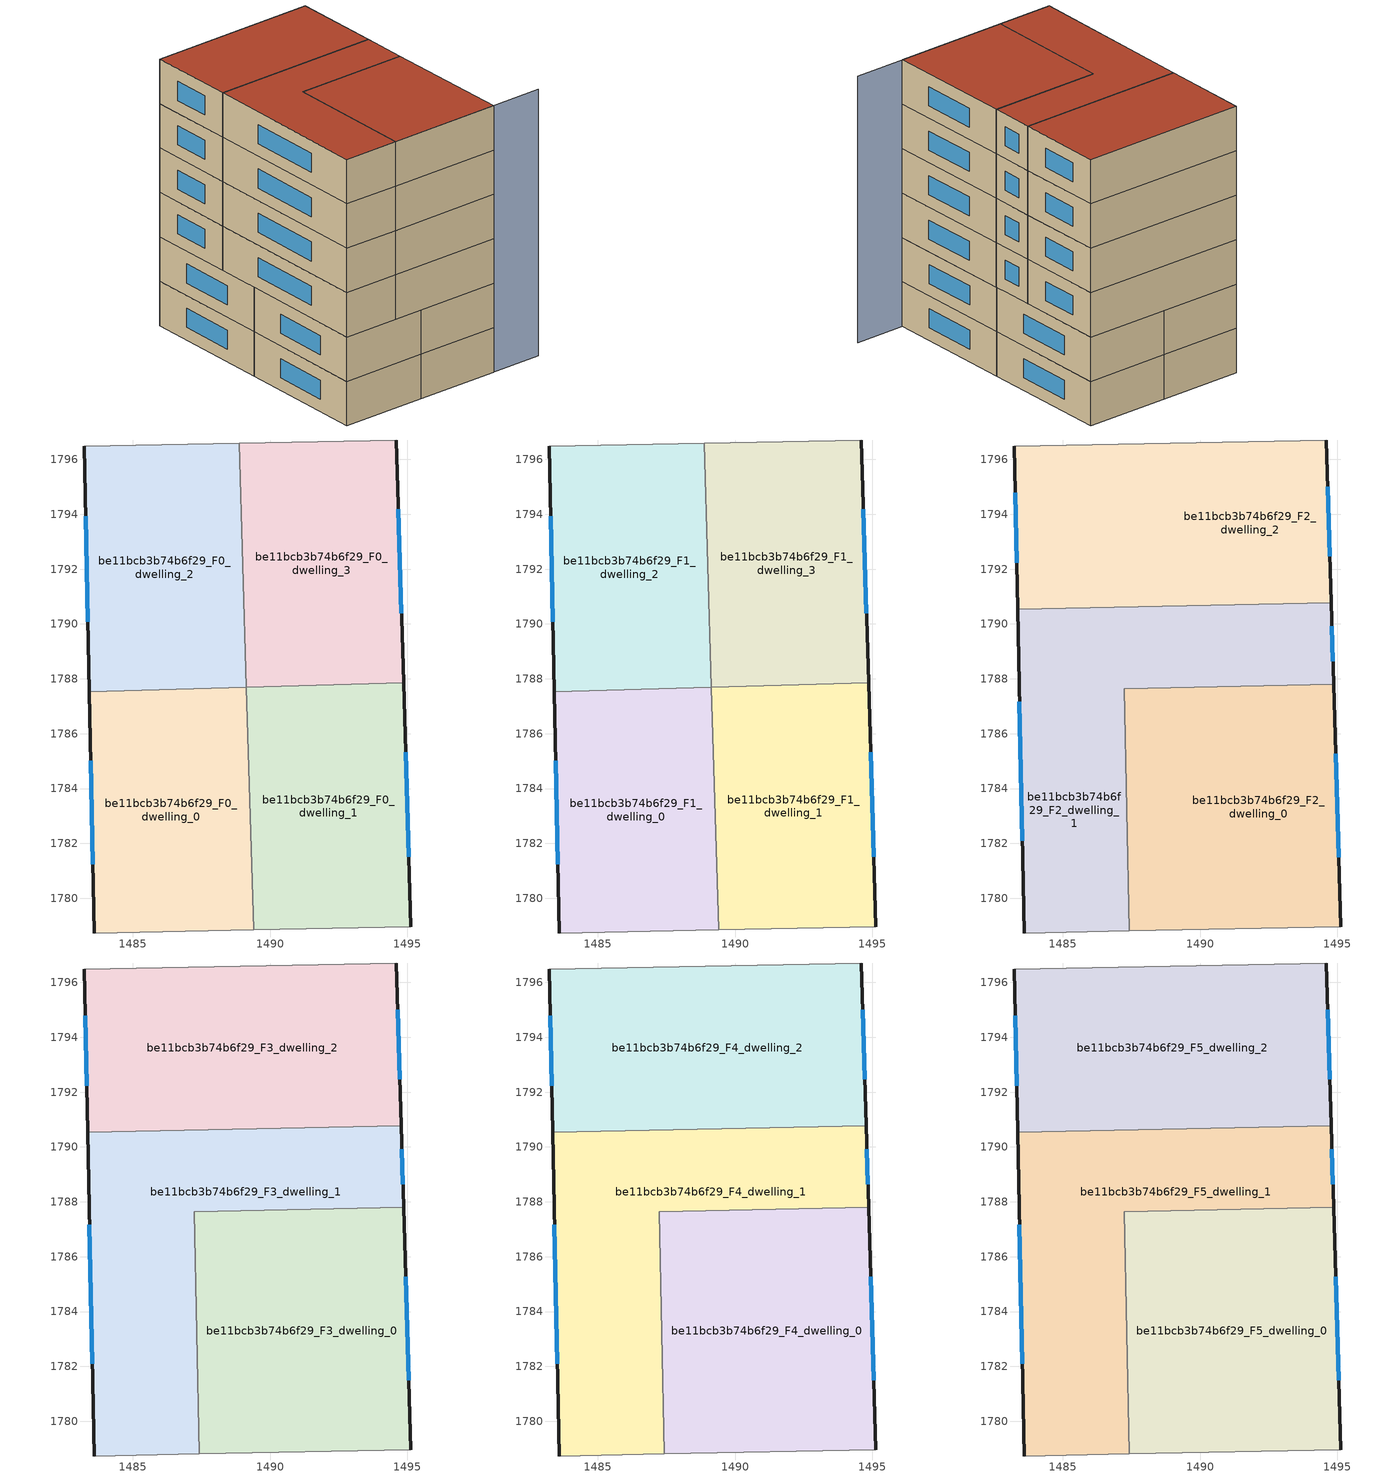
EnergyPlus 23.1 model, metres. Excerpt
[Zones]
be11bcb3b74b6f29_F0_dwelling_0
 floor ground (EU_floor_Construction): 1489.14,1787.69 1489.4,1778.85 1483.59,1778.73 1483.41,1787.52 z0
 wall outside (EU_wall_Construction): 1483.41,1787.52 1483.59,1778.73 z0:3
 wall adiabatic (EU_wall_Construction): 1483.59,1778.73 1489.4,1778.85 z0:3
 wall to be11bcb3b74b6f29_F0_dwelling_1 (EU_wall_Construction): 1489.4,1778.85 1489.14,1787.69 z0:3
 wall to be11bcb3b74b6f29_F0_dwelling_2 (EU_wall_Construction): 1489.14,1787.69 1483.41,1787.52 z0:3
 window (EU_Window_Construction): 1483.46,1785.01 1483.54,1781.24 z0.86:2.14
be11bcb3b74b6f29_F0_dwelling_1
 floor ground (EU_floor_Construction): 1494.87,1787.86 1495.13,1778.97 1489.4,1778.85 1489.14,1787.69 z0
 wall outside (EU_wall_Construction): 1495.13,1778.97 1494.87,1787.86 z0:3
 wall adiabatic (EU_wall_Construction): 1489.4,1778.85 1495.13,1778.97 z0:3
 wall to be11bcb3b74b6f29_F0_dwelling_3 (EU_wall_Construction): 1494.87,1787.86 1489.14,1787.69 z0:3
 window (EU_Window_Construction): 1495.06,1781.51 1494.94,1785.32 z0.86:2.14
be11bcb3b74b6f29_F0_dwelling_2
 floor ground (EU_floor_Construction): 1488.88,1796.59 1489.14,1787.69 1483.41,1787.52 1483.22,1796.48 z0
 wall outside (EU_wall_Construction): 1483.22,1796.48 1483.41,1787.52 z0:3
 wall adiabatic (EU_wall_Construction): 1488.88,1796.59 1483.22,1796.48 z0:3
 wall to be11bcb3b74b6f29_F0_dwelling_3 (EU_wall_Construction): 1489.14,1787.69 1488.88,1796.59 z0:3
 window (EU_Window_Construction): 1483.27,1793.92 1483.35,1790.08 z0.86:2.14
be11bcb3b74b6f29_F0_dwelling_3
 floor ground (EU_floor_Construction): 1494.6,1796.71 1494.87,1787.86 1489.14,1787.69 1488.88,1796.59 z0
 wall outside (EU_wall_Construction): 1494.87,1787.86 1494.6,1796.71 z0:3
 wall adiabatic (EU_wall_Construction): 1494.6,1796.71 1488.88,1796.59 z0:3
 window (EU_Window_Construction): 1494.79,1790.39 1494.68,1794.18 z0.86:2.14
be11bcb3b74b6f29_F1_dwelling_0
 floor to be11bcb3b74b6f29_F0_dwelling_0 (EU_floor_Construction): 1489.14,1787.69 1489.4,1778.85 1483.59,1778.73 1483.41,1787.52 z3
 wall outside (EU_wall_Construction): 1483.41,1787.52 1483.59,1778.73 z3:6
 wall adiabatic (EU_wall_Construction): 1483.59,1778.73 1489.4,1778.85 z3:6
 wall to be11bcb3b74b6f29_F1_dwelling_1 (EU_wall_Construction): 1489.4,1778.85 1489.14,1787.69 z3:6
 wall to be11bcb3b74b6f29_F1_dwelling_2 (EU_wall_Construction): 1489.14,1787.69 1483.41,1787.52 z3:6
 window (EU_Window_Construction): 1483.46,1785.01 1483.54,1781.24 z3.86:5.14
be11bcb3b74b6f29_F1_dwelling_1
 floor to be11bcb3b74b6f29_F0_dwelling_1 (EU_floor_Construction): 1494.87,1787.86 1495.13,1778.97 1489.4,1778.85 1489.14,1787.69 z3
 wall outside (EU_wall_Construction): 1495.13,1778.97 1494.87,1787.86 z3:6
 wall adiabatic (EU_wall_Construction): 1489.4,1778.85 1495.13,1778.97 z3:6
 wall to be11bcb3b74b6f29_F1_dwelling_3 (EU_wall_Construction): 1494.87,1787.86 1489.14,1787.69 z3:6
 window (EU_Window_Construction): 1495.06,1781.51 1494.94,1785.32 z3.86:5.14
be11bcb3b74b6f29_F1_dwelling_2
 floor to be11bcb3b74b6f29_F0_dwelling_2 (EU_floor_Construction): 1488.88,1796.59 1489.14,1787.69 1483.41,1787.52 1483.22,1796.48 z3
 wall outside (EU_wall_Construction): 1483.22,1796.48 1483.41,1787.52 z3:6
 wall adiabatic (EU_wall_Construction): 1488.88,1796.59 1483.22,1796.48 z3:6
 wall to be11bcb3b74b6f29_F1_dwelling_3 (EU_wall_Construction): 1489.14,1787.69 1488.88,1796.59 z3:6
 window (EU_Window_Construction): 1483.27,1793.92 1483.35,1790.08 z3.86:5.14
be11bcb3b74b6f29_F1_dwelling_3
 floor to be11bcb3b74b6f29_F0_dwelling_3 (EU_floor_Construction): 1494.6,1796.71 1494.87,1787.86 1489.14,1787.69 1488.88,1796.59 z3
 wall outside (EU_wall_Construction): 1494.87,1787.86 1494.6,1796.71 z3:6
 wall adiabatic (EU_wall_Construction): 1494.6,1796.71 1488.88,1796.59 z3:6
 window (EU_Window_Construction): 1494.79,1790.39 1494.68,1794.18 z3.86:5.14
be11bcb3b74b6f29_F2_dwelling_0
 floor to be11bcb3b74b6f29_F1_dwelling_1 (EU_floor_Construction): 1494.87,1787.79 1495.13,1778.97 1489.4,1778.85 1489.14,1787.67 z6
 floor to be11bcb3b74b6f29_F1_dwelling_0 (EU_floor_Construction): 1489.14,1787.67 1489.4,1778.85 1487.41,1778.81 1487.23,1787.63 z6
 wall outside (EU_wall_Construction): 1495.13,1778.97 1494.87,1787.79 z6:9
 wall to be11bcb3b74b6f29_F2_dwelling_1 (EU_wall_Construction): 1494.87,1787.79 1487.23,1787.63 1487.41,1778.81 z6:9
 wall adiabatic (EU_wall_Construction): 1487.41,1778.81 1495.13,1778.97 z6:9
 window (EU_Window_Construction): 1495.06,1781.49 1494.94,1785.27 z6.86:8.14
be11bcb3b74b6f29_F2_dwelling_1
 floor to be11bcb3b74b6f29_F1_dwelling_0 (EU_floor_Construction): 1489.14,1787.69 1489.14,1787.67 1487.23,1787.63 1487.41,1778.81 1483.59,1778.73 1483.41,1787.52 z6
 floor to be11bcb3b74b6f29_F1_dwelling_2 (EU_floor_Construction): 1489.05,1790.65 1489.14,1787.69 1483.41,1787.52 1483.35,1790.53 z6
 floor to be11bcb3b74b6f29_F1_dwelling_1 (EU_floor_Construction): 1494.87,1787.86 1494.87,1787.79 1489.14,1787.67 1489.14,1787.69 z6
 floor to be11bcb3b74b6f29_F1_dwelling_3 (EU_floor_Construction): 1494.78,1790.77 1494.87,1787.86 1489.14,1787.69 1489.05,1790.65 z6
 wall outside (EU_wall_Construction): 1483.34,1790.53 1483.59,1778.73 / 1494.87,1787.79 1494.78,1790.77 z6:9
 wall adiabatic (EU_wall_Construction): 1483.59,1778.73 1487.41,1778.81 z6:9
 wall to be11bcb3b74b6f29_F2_dwelling_2 (EU_wall_Construction): 1494.78,1790.77 1483.34,1790.53 z6:9
 window (EU_Window_Construction): 1483.42,1787.16 1483.52,1782.1 / 1494.84,1788.64 1494.81,1789.92 z6.86:8.14
be11bcb3b74b6f29_F2_dwelling_2
 floor to be11bcb3b74b6f29_F1_dwelling_2 (EU_floor_Construction): 1488.88,1796.59 1489.05,1790.65 1483.35,1790.53 1483.22,1796.48 z6
 floor to be11bcb3b74b6f29_F1_dwelling_3 (EU_floor_Construction): 1494.6,1796.71 1494.78,1790.77 1489.05,1790.65 1488.88,1796.59 z6
 wall outside (EU_wall_Construction): 1483.22,1796.48 1483.34,1790.53 / 1494.78,1790.77 1494.6,1796.71 z6:9
 wall adiabatic (EU_wall_Construction): 1494.6,1796.71 1483.22,1796.48 z6:9
 window (EU_Window_Construction): 1483.26,1794.78 1483.31,1792.23 / 1494.73,1792.47 1494.65,1795.01 z6.86:8.14
be11bcb3b74b6f29_F3_dwelling_0
 floor to be11bcb3b74b6f29_F2_dwelling_0 (EU_floor_Construction): 1494.87,1787.79 1495.13,1778.97 1487.41,1778.81 1487.23,1787.63 z9
 wall outside (EU_wall_Construction): 1495.13,1778.97 1494.87,1787.79 z9:12
 wall to be11bcb3b74b6f29_F3_dwelling_1 (EU_wall_Construction): 1494.87,1787.79 1487.23,1787.63 1487.41,1778.81 z9:12
 wall adiabatic (EU_wall_Construction): 1487.41,1778.81 1495.13,1778.97 z9:12
 window (EU_Window_Construction): 1495.06,1781.49 1494.94,1785.27 z9.86:11.14
be11bcb3b74b6f29_F3_dwelling_1
 floor to be11bcb3b74b6f29_F2_dwelling_1 (EU_floor_Construction): 1494.78,1790.77 1494.87,1787.79 1487.23,1787.63 1487.41,1778.81 1483.59,1778.73 1483.34,1790.53 z9
 wall outside (EU_wall_Construction): 1483.34,1790.53 1483.59,1778.73 / 1494.87,1787.79 1494.78,1790.77 z9:12
 wall adiabatic (EU_wall_Construction): 1483.59,1778.73 1487.41,1778.81 z9:12
 wall to be11bcb3b74b6f29_F3_dwelling_2 (EU_wall_Construction): 1494.78,1790.77 1483.34,1790.53 z9:12
 window (EU_Window_Construction): 1483.42,1787.16 1483.52,1782.1 / 1494.84,1788.64 1494.81,1789.92 z9.86:11.14
be11bcb3b74b6f29_F3_dwelling_2
 floor to be11bcb3b74b6f29_F2_dwelling_2 (EU_floor_Construction): 1494.6,1796.71 1494.78,1790.77 1483.34,1790.53 1483.22,1796.48 z9
 wall outside (EU_wall_Construction): 1483.22,1796.48 1483.34,1790.53 / 1494.78,1790.77 1494.6,1796.71 z9:12
 wall adiabatic (EU_wall_Construction): 1494.6,1796.71 1483.22,1796.48 z9:12
 window (EU_Window_Construction): 1483.26,1794.78 1483.31,1792.23 / 1494.73,1792.47 1494.65,1795.01 z9.86:11.14
be11bcb3b74b6f29_F4_dwelling_0
 floor to be11bcb3b74b6f29_F3_dwelling_0 (EU_floor_Construction): 1494.87,1787.79 1495.13,1778.97 1487.41,1778.81 1487.23,1787.63 z12
 wall outside (EU_wall_Construction): 1495.13,1778.97 1494.87,1787.79 z12:15
 wall to be11bcb3b74b6f29_F4_dwelling_1 (EU_wall_Construction): 1494.87,1787.79 1487.23,1787.63 1487.41,1778.81 z12:15
 wall adiabatic (EU_wall_Construction): 1487.41,1778.81 1495.13,1778.97 z12:15
 window (EU_Window_Construction): 1495.06,1781.49 1494.94,1785.27 z12.86:14.14
be11bcb3b74b6f29_F4_dwelling_1
 floor to be11bcb3b74b6f29_F3_dwelling_1 (EU_floor_Construction): 1494.78,1790.77 1494.87,1787.79 1487.23,1787.63 1487.41,1778.81 1483.59,1778.73 1483.34,1790.53 z12
 wall outside (EU_wall_Construction): 1483.34,1790.53 1483.59,1778.73 / 1494.87,1787.79 1494.78,1790.77 z12:15
 wall adiabatic (EU_wall_Construction): 1483.59,1778.73 1487.41,1778.81 z12:15
 wall to be11bcb3b74b6f29_F4_dwelling_2 (EU_wall_Construction): 1494.78,1790.77 1483.34,1790.53 z12:15
 window (EU_Window_Construction): 1483.42,1787.16 1483.52,1782.1 / 1494.84,1788.64 1494.81,1789.92 z12.86:14.14
be11bcb3b74b6f29_F4_dwelling_2
 floor to be11bcb3b74b6f29_F3_dwelling_2 (EU_floor_Construction): 1494.6,1796.71 1494.78,1790.77 1483.34,1790.53 1483.22,1796.48 z12
 wall outside (EU_wall_Construction): 1483.22,1796.48 1483.34,1790.53 / 1494.78,1790.77 1494.6,1796.71 z12:15
 wall adiabatic (EU_wall_Construction): 1494.6,1796.71 1483.22,1796.48 z12:15
 window (EU_Window_Construction): 1483.26,1794.78 1483.31,1792.23 / 1494.73,1792.47 1494.65,1795.01 z12.86:14.14
be11bcb3b74b6f29_F5_dwelling_0
 floor to be11bcb3b74b6f29_F4_dwelling_0 (EU_floor_Construction): 1494.87,1787.79 1495.13,1778.97 1487.41,1778.81 1487.23,1787.63 z15
 wall outside (EU_wall_Construction): 1495.13,1778.97 1494.87,1787.79 z15:18
 wall to be11bcb3b74b6f29_F5_dwelling_1 (EU_wall_Construction): 1494.87,1787.79 1487.23,1787.63 1487.41,1778.81 z15:18
 wall adiabatic (EU_wall_Construction): 1487.41,1778.81 1495.13,1778.97 z15:18
 window (EU_Window_Construction): 1495.06,1781.49 1494.94,1785.27 z15.86:17.14
 roof outside (EU_roof_Construction): 1495.13,1778.97 1494.87,1787.79 1487.23,1787.63 1487.41,1778.81 z18
be11bcb3b74b6f29_F5_dwelling_1
 floor to be11bcb3b74b6f29_F4_dwelling_1 (EU_floor_Construction): 1494.78,1790.77 1494.87,1787.79 1487.23,1787.63 1487.41,1778.81 1483.59,1778.73 1483.34,1790.53 z15
 wall outside (EU_wall_Construction): 1483.34,1790.53 1483.59,1778.73 / 1494.87,1787.79 1494.78,1790.77 z15:18
 wall adiabatic (EU_wall_Construction): 1483.59,1778.73 1487.41,1778.81 z15:18
 wall to be11bcb3b74b6f29_F5_dwelling_2 (EU_wall_Construction): 1494.78,1790.77 1483.34,1790.53 z15:18
 window (EU_Window_Construction): 1483.42,1787.16 1483.52,1782.1 / 1494.84,1788.64 1494.81,1789.92 z15.86:17.14
 roof outside (EU_roof_Construction): 1487.41,1778.81 1487.23,1787.63 1494.87,1787.79 1494.78,1790.77 1483.34,1790.53 1483.59,1778.73 z18
be11bcb3b74b6f29_F5_dwelling_2
 floor to be11bcb3b74b6f29_F4_dwelling_2 (EU_floor_Construction): 1494.6,1796.71 1494.78,1790.77 1483.34,1790.53 1483.22,1796.48 z15
 wall outside (EU_wall_Construction): 1483.22,1796.48 1483.34,1790.53 / 1494.78,1790.77 1494.6,1796.71 z15:18
 wall adiabatic (EU_wall_Construction): 1494.6,1796.71 1483.22,1796.48 z15:18
 window (EU_Window_Construction): 1483.26,1794.78 1483.31,1792.23 / 1494.73,1792.47 1494.65,1795.01 z15.86:17.14
 roof outside (EU_roof_Construction): 1494.78,1790.77 1494.6,1796.71 1483.22,1796.48 1483.34,1790.53 z18
shading: 1483.59,1778.73 1498.6,1779.05 z0:18
[Building]
EU S2 Campaign: North Axis=0; Terrain=City; Solar Distribution=FullExterior
[Site:Location]
Helsinki-Vantaa.AP: Latitude=60.317; Longitude=24.963; Time Zone=2; Elevation=54.6
[SizingPeriod:WeatherFileDays]
AnnualSizingPeriod: Begin Month=1; Begin Day of Month=1; End Month=12; End Day of Month=31; Day of Week for Start Day=Monday; Use Weather File Daylight Saving Period=No; Use Weather File Rain and Snow Indicators=No
[MATERIAL]
EU_InternalMass_Material: Roughness=MediumRough; Thickness=0.1; Conductivity=1; Density=1800; Specific Heat=900; Thermal Absorptance=0.9; Solar Absorptance=0.7; Visible Absorptance=0.7
[MATERIAL:NOMASS] Roughness=MediumRough; Thermal Absorptance=0.9; Solar Absorptance=0.7; Visible Absorptance=0.7
Name | Thermal Resistance
EU_wall_NoMass | 1.10183
EU_roof_NoMass; EU_floor_NoMass | 1.70606
[WINDOWMATERIAL:SIMPLEGLAZINGSYSTEM]
EU_Window_SimpleGlazing: UFactor=3.11035; Solar Heat Gain Coefficient=0.8; Visible Transmittance=0.8
[CONSTRUCTION]
EU_wall_Construction: EU_wall_NoMass
EU_roof_Construction: EU_roof_NoMass
EU_floor_Construction: EU_floor_NoMass
EU_Window_Construction: EU_Window_SimpleGlazing
EU_InternalMass_Construction: EU_InternalMass_Material
[ZONE] Type=1; Multiplier=1; Ceiling Height=autocalculate; Floor Area=autocalculate; Part of Total Floor Area=Yes
Name | Volume
be11bcb3b74b6f29_F0_dwelling_0; be11bcb3b74b6f29_F1_dwelling_0 | 152.632
be11bcb3b74b6f29_F2_dwelling_0; be11bcb3b74b6f29_F3_dwelling_0; be11bcb3b74b6f29_F4_dwelling_0; be11bcb3b74b6f29_F5_dwelling_0 | 203.495
be11bcb3b74b6f29_F0_dwelling_1; be11bcb3b74b6f29_F1_dwelling_1 | 152.597
be11bcb3b74b6f29_F2_dwelling_1; be11bcb3b74b6f29_F3_dwelling_1; be11bcb3b74b6f29_F4_dwelling_1; be11bcb3b74b6f29_F5_dwelling_1 | 203.486
be11bcb3b74b6f29_F0_dwelling_2; be11bcb3b74b6f29_F1_dwelling_2 | 152.626
be11bcb3b74b6f29_F2_dwelling_2; be11bcb3b74b6f29_F3_dwelling_2; be11bcb3b74b6f29_F4_dwelling_2; be11bcb3b74b6f29_F5_dwelling_2 | 203.491
be11bcb3b74b6f29_F0_dwelling_3; be11bcb3b74b6f29_F1_dwelling_3 | 152.602
[INTERNALMASS] Construction=EU_InternalMass_Construction
Name | Zone or ZoneList | Surface Area
be11bcb3b74b6f29_F0_dwelling_0_EU_InternalMass | be11bcb3b74b6f29_F0_dwelling_0 | 50.8758
be11bcb3b74b6f29_F0_dwelling_1_EU_InternalMass | be11bcb3b74b6f29_F0_dwelling_1 | 50.8688
be11bcb3b74b6f29_F0_dwelling_2_EU_InternalMass | be11bcb3b74b6f29_F0_dwelling_2 | 50.876
be11bcb3b74b6f29_F0_dwelling_3_EU_InternalMass | be11bcb3b74b6f29_F0_dwelling_3 | 50.8702
be11bcb3b74b6f29_F1_dwelling_0_EU_InternalMass | be11bcb3b74b6f29_F1_dwelling_0 | 50.8758
be11bcb3b74b6f29_F1_dwelling_1_EU_InternalMass | be11bcb3b74b6f29_F1_dwelling_1 | 50.8688
be11bcb3b74b6f29_F1_dwelling_2_EU_InternalMass | be11bcb3b74b6f29_F1_dwelling_2 | 50.876
be11bcb3b74b6f29_F1_dwelling_3_EU_InternalMass | be11bcb3b74b6f29_F1_dwelling_3 | 50.8702
be11bcb3b74b6f29_F2_dwelling_0_EU_InternalMass | be11bcb3b74b6f29_F2_dwelling_0 | 67.8307
be11bcb3b74b6f29_F2_dwelling_1_EU_InternalMass | be11bcb3b74b6f29_F2_dwelling_1 | 67.8287
be11bcb3b74b6f29_F2_dwelling_2_EU_InternalMass | be11bcb3b74b6f29_F2_dwelling_2 | 67.828
be11bcb3b74b6f29_F3_dwelling_0_EU_InternalMass | be11bcb3b74b6f29_F3_dwelling_0 | 67.8307
be11bcb3b74b6f29_F3_dwelling_1_EU_InternalMass | be11bcb3b74b6f29_F3_dwelling_1 | 67.8287
be11bcb3b74b6f29_F3_dwelling_2_EU_InternalMass | be11bcb3b74b6f29_F3_dwelling_2 | 67.828
be11bcb3b74b6f29_F4_dwelling_0_EU_InternalMass | be11bcb3b74b6f29_F4_dwelling_0 | 67.8307
be11bcb3b74b6f29_F4_dwelling_1_EU_InternalMass | be11bcb3b74b6f29_F4_dwelling_1 | 67.8287
be11bcb3b74b6f29_F4_dwelling_2_EU_InternalMass | be11bcb3b74b6f29_F4_dwelling_2 | 67.828
be11bcb3b74b6f29_F5_dwelling_0_EU_InternalMass | be11bcb3b74b6f29_F5_dwelling_0 | 67.8307
be11bcb3b74b6f29_F5_dwelling_1_EU_InternalMass | be11bcb3b74b6f29_F5_dwelling_1 | 67.8287
be11bcb3b74b6f29_F5_dwelling_2_EU_InternalMass | be11bcb3b74b6f29_F5_dwelling_2 | 67.828
[OTHEREQUIPMENT] Fuel Type=Electricity; Design Level Calculation Method=Watts/Area; Power per Zone Floor Area=1; Fraction Latent=0; Fraction Radiant=0; Fraction Lost=0; Carbon Dioxide Generation Rate=0; EndUse Subcategory=EU_Step8_InternalGains
Name | Zone or ZoneList or Space or SpaceList | Schedule
EU_Step8_InternalGain_be11bcb3b74b6f29_F0_dwelling_0_f000 | be11bcb3b74b6f29_F0_dwelling_0 | EU_Step8_GainSchedule_be11bcb3b74b6f29_F0_dwelling_0_f000
EU_Step8_InternalGain_be11bcb3b74b6f29_F0_dwelling_1_f000 | be11bcb3b74b6f29_F0_dwelling_1 | EU_Step8_GainSchedule_be11bcb3b74b6f29_F0_dwelling_1_f000
EU_Step8_InternalGain_be11bcb3b74b6f29_F0_dwelling_2_f000 | be11bcb3b74b6f29_F0_dwelling_2 | EU_Step8_GainSchedule_be11bcb3b74b6f29_F0_dwelling_2_f000
EU_Step8_InternalGain_be11bcb3b74b6f29_F0_dwelling_3_f000 | be11bcb3b74b6f29_F0_dwelling_3 | EU_Step8_GainSchedule_be11bcb3b74b6f29_F0_dwelling_3_f000
EU_Step8_InternalGain_be11bcb3b74b6f29_F1_dwelling_0_f000 | be11bcb3b74b6f29_F1_dwelling_0 | EU_Step8_GainSchedule_be11bcb3b74b6f29_F1_dwelling_0_f000
EU_Step8_InternalGain_be11bcb3b74b6f29_F1_dwelling_1_f000 | be11bcb3b74b6f29_F1_dwelling_1 | EU_Step8_GainSchedule_be11bcb3b74b6f29_F1_dwelling_1_f000
EU_Step8_InternalGain_be11bcb3b74b6f29_F1_dwelling_2_f000 | be11bcb3b74b6f29_F1_dwelling_2 | EU_Step8_GainSchedule_be11bcb3b74b6f29_F1_dwelling_2_f000
EU_Step8_InternalGain_be11bcb3b74b6f29_F1_dwelling_3_f000 | be11bcb3b74b6f29_F1_dwelling_3 | EU_Step8_GainSchedule_be11bcb3b74b6f29_F1_dwelling_3_f000
EU_Step8_InternalGain_be11bcb3b74b6f29_F2_dwelling_0_f000 | be11bcb3b74b6f29_F2_dwelling_0 | EU_Step8_GainSchedule_be11bcb3b74b6f29_F2_dwelling_0_f000
EU_Step8_InternalGain_be11bcb3b74b6f29_F2_dwelling_1_f000 | be11bcb3b74b6f29_F2_dwelling_1 | EU_Step8_GainSchedule_be11bcb3b74b6f29_F2_dwelling_1_f000
EU_Step8_InternalGain_be11bcb3b74b6f29_F2_dwelling_2_f000 | be11bcb3b74b6f29_F2_dwelling_2 | EU_Step8_GainSchedule_be11bcb3b74b6f29_F2_dwelling_2_f000
EU_Step8_InternalGain_be11bcb3b74b6f29_F3_dwelling_0_f000 | be11bcb3b74b6f29_F3_dwelling_0 | EU_Step8_GainSchedule_be11bcb3b74b6f29_F3_dwelling_0_f000
EU_Step8_InternalGain_be11bcb3b74b6f29_F3_dwelling_1_f000 | be11bcb3b74b6f29_F3_dwelling_1 | EU_Step8_GainSchedule_be11bcb3b74b6f29_F3_dwelling_1_f000
EU_Step8_InternalGain_be11bcb3b74b6f29_F3_dwelling_2_f000 | be11bcb3b74b6f29_F3_dwelling_2 | EU_Step8_GainSchedule_be11bcb3b74b6f29_F3_dwelling_2_f000
EU_Step8_InternalGain_be11bcb3b74b6f29_F4_dwelling_0_f000 | be11bcb3b74b6f29_F4_dwelling_0 | EU_Step8_GainSchedule_be11bcb3b74b6f29_F4_dwelling_0_f000
EU_Step8_InternalGain_be11bcb3b74b6f29_F4_dwelling_1_f000 | be11bcb3b74b6f29_F4_dwelling_1 | EU_Step8_GainSchedule_be11bcb3b74b6f29_F4_dwelling_1_f000
EU_Step8_InternalGain_be11bcb3b74b6f29_F4_dwelling_2_f000 | be11bcb3b74b6f29_F4_dwelling_2 | EU_Step8_GainSchedule_be11bcb3b74b6f29_F4_dwelling_2_f000
EU_Step8_InternalGain_be11bcb3b74b6f29_F5_dwelling_0_f000 | be11bcb3b74b6f29_F5_dwelling_0 | EU_Step8_GainSchedule_be11bcb3b74b6f29_F5_dwelling_0_f000
EU_Step8_InternalGain_be11bcb3b74b6f29_F5_dwelling_1_f000 | be11bcb3b74b6f29_F5_dwelling_1 | EU_Step8_GainSchedule_be11bcb3b74b6f29_F5_dwelling_1_f000
EU_Step8_InternalGain_be11bcb3b74b6f29_F5_dwelling_2_f000 | be11bcb3b74b6f29_F5_dwelling_2 | EU_Step8_GainSchedule_be11bcb3b74b6f29_F5_dwelling_2_f000
[ZONEVENTILATION:DESIGNFLOWRATE] Schedule=EU_AlwaysOn; Design Flow Rate Calculation Method=AirChanges/Hour; Air Changes per Hour=0.756316; Ventilation Type=Natural; Fan Pressure Rise=0; Fan Total Efficiency=1; Constant Term Coefficient=1; Temperature Term Coefficient=0; Velocity Term Coefficient=0; Velocity Squared Term Coefficient=0; Minimum Indoor Temperature=-100; Maximum Indoor Temperature=100; Delta Temperature=-100; Minimum Outdoor Temperature=-100; Maximum Outdoor Temperature=100; Maximum Wind Speed=40
Name | Zone or ZoneList or Space or SpaceList
EU_ConstantAir_be11bcb3b74b6f29_F0_dwelling_0 | be11bcb3b74b6f29_F0_dwelling_0
EU_ConstantAir_be11bcb3b74b6f29_F0_dwelling_1 | be11bcb3b74b6f29_F0_dwelling_1
EU_ConstantAir_be11bcb3b74b6f29_F0_dwelling_2 | be11bcb3b74b6f29_F0_dwelling_2
EU_ConstantAir_be11bcb3b74b6f29_F0_dwelling_3 | be11bcb3b74b6f29_F0_dwelling_3
EU_ConstantAir_be11bcb3b74b6f29_F1_dwelling_0 | be11bcb3b74b6f29_F1_dwelling_0
EU_ConstantAir_be11bcb3b74b6f29_F1_dwelling_1 | be11bcb3b74b6f29_F1_dwelling_1
EU_ConstantAir_be11bcb3b74b6f29_F1_dwelling_2 | be11bcb3b74b6f29_F1_dwelling_2
EU_ConstantAir_be11bcb3b74b6f29_F1_dwelling_3 | be11bcb3b74b6f29_F1_dwelling_3
EU_ConstantAir_be11bcb3b74b6f29_F2_dwelling_0 | be11bcb3b74b6f29_F2_dwelling_0
EU_ConstantAir_be11bcb3b74b6f29_F2_dwelling_1 | be11bcb3b74b6f29_F2_dwelling_1
EU_ConstantAir_be11bcb3b74b6f29_F2_dwelling_2 | be11bcb3b74b6f29_F2_dwelling_2
EU_ConstantAir_be11bcb3b74b6f29_F3_dwelling_0 | be11bcb3b74b6f29_F3_dwelling_0
EU_ConstantAir_be11bcb3b74b6f29_F3_dwelling_1 | be11bcb3b74b6f29_F3_dwelling_1
EU_ConstantAir_be11bcb3b74b6f29_F3_dwelling_2 | be11bcb3b74b6f29_F3_dwelling_2
EU_ConstantAir_be11bcb3b74b6f29_F4_dwelling_0 | be11bcb3b74b6f29_F4_dwelling_0
EU_ConstantAir_be11bcb3b74b6f29_F4_dwelling_1 | be11bcb3b74b6f29_F4_dwelling_1
EU_ConstantAir_be11bcb3b74b6f29_F4_dwelling_2 | be11bcb3b74b6f29_F4_dwelling_2
EU_ConstantAir_be11bcb3b74b6f29_F5_dwelling_0 | be11bcb3b74b6f29_F5_dwelling_0
EU_ConstantAir_be11bcb3b74b6f29_F5_dwelling_1 | be11bcb3b74b6f29_F5_dwelling_1
EU_ConstantAir_be11bcb3b74b6f29_F5_dwelling_2 | be11bcb3b74b6f29_F5_dwelling_2
[HVACTEMPLATE:THERMOSTAT] Constant Heating Setpoint=20; Constant Cooling Setpoint=50
EU_HeatOnly_be11bcb3b74b6f29_F0_dwelling_0; EU_HeatOnly_be11bcb3b74b6f29_F0_dwelling_1; EU_HeatOnly_be11bcb3b74b6f29_F0_dwelling_2; EU_HeatOnly_be11bcb3b74b6f29_F0_dwelling_3; EU_HeatOnly_be11bcb3b74b6f29_F1_dwelling_0; EU_HeatOnly_be11bcb3b74b6f29_F1_dwelling_1; EU_HeatOnly_be11bcb3b74b6f29_F1_dwelling_2; EU_HeatOnly_be11bcb3b74b6f29_F1_dwelling_3; EU_HeatOnly_be11bcb3b74b6f29_F2_dwelling_0; EU_HeatOnly_be11bcb3b74b6f29_F2_dwelling_1; EU_HeatOnly_be11bcb3b74b6f29_F2_dwelling_2; EU_HeatOnly_be11bcb3b74b6f29_F3_dwelling_0; EU_HeatOnly_be11bcb3b74b6f29_F3_dwelling_1; EU_HeatOnly_be11bcb3b74b6f29_F3_dwelling_2; EU_HeatOnly_be11bcb3b74b6f29_F4_dwelling_0; EU_HeatOnly_be11bcb3b74b6f29_F4_dwelling_1; EU_HeatOnly_be11bcb3b74b6f29_F4_dwelling_2; EU_HeatOnly_be11bcb3b74b6f29_F5_dwelling_0; EU_HeatOnly_be11bcb3b74b6f29_F5_dwelling_1; EU_HeatOnly_be11bcb3b74b6f29_F5_dwelling_2
[HVACTEMPLATE:ZONE:IDEALLOADSAIRSYSTEM] System Availability Schedule=EU_AlwaysOn; Maximum Heating Supply Air Temperature=50; Minimum Cooling Supply Air Temperature=13; Maximum Heating Supply Air Humidity Ratio=0.0156; Minimum Cooling Supply Air Humidity Ratio=0.0077; Heating Limit=NoLimit; Cooling Limit=NoLimit; Heating Availability Schedule=EU_AlwaysOn; Cooling Availability Schedule=EU_CoolingOff; Dehumidification Control Type=ConstantSensibleHeatRatio; Cooling Sensible Heat Ratio=0.7; Dehumidification Setpoint=60; Humidification Control Type=None; Humidification Setpoint=30; Outdoor Air Method=None; Outdoor Air Flow Rate per Person=0.00944; Outdoor Air Flow Rate per Zone Floor Area=0; Outdoor Air Flow Rate per Zone=0; Demand Controlled Ventilation Type=None; Outdoor Air Economizer Type=NoEconomizer; Heat Recovery Type=None; Sensible Heat Recovery Effectiveness=0.7; Latent Heat Recovery Effectiveness=0.65
Name | Template Thermostat
be11bcb3b74b6f29_F0_dwelling_0 | EU_HeatOnly_be11bcb3b74b6f29_F0_dwelling_0
be11bcb3b74b6f29_F0_dwelling_1 | EU_HeatOnly_be11bcb3b74b6f29_F0_dwelling_1
be11bcb3b74b6f29_F0_dwelling_2 | EU_HeatOnly_be11bcb3b74b6f29_F0_dwelling_2
be11bcb3b74b6f29_F0_dwelling_3 | EU_HeatOnly_be11bcb3b74b6f29_F0_dwelling_3
be11bcb3b74b6f29_F1_dwelling_0 | EU_HeatOnly_be11bcb3b74b6f29_F1_dwelling_0
be11bcb3b74b6f29_F1_dwelling_1 | EU_HeatOnly_be11bcb3b74b6f29_F1_dwelling_1
be11bcb3b74b6f29_F1_dwelling_2 | EU_HeatOnly_be11bcb3b74b6f29_F1_dwelling_2
be11bcb3b74b6f29_F1_dwelling_3 | EU_HeatOnly_be11bcb3b74b6f29_F1_dwelling_3
be11bcb3b74b6f29_F2_dwelling_0 | EU_HeatOnly_be11bcb3b74b6f29_F2_dwelling_0
be11bcb3b74b6f29_F2_dwelling_1 | EU_HeatOnly_be11bcb3b74b6f29_F2_dwelling_1
be11bcb3b74b6f29_F2_dwelling_2 | EU_HeatOnly_be11bcb3b74b6f29_F2_dwelling_2
be11bcb3b74b6f29_F3_dwelling_0 | EU_HeatOnly_be11bcb3b74b6f29_F3_dwelling_0
be11bcb3b74b6f29_F3_dwelling_1 | EU_HeatOnly_be11bcb3b74b6f29_F3_dwelling_1
be11bcb3b74b6f29_F3_dwelling_2 | EU_HeatOnly_be11bcb3b74b6f29_F3_dwelling_2
be11bcb3b74b6f29_F4_dwelling_0 | EU_HeatOnly_be11bcb3b74b6f29_F4_dwelling_0
be11bcb3b74b6f29_F4_dwelling_1 | EU_HeatOnly_be11bcb3b74b6f29_F4_dwelling_1
be11bcb3b74b6f29_F4_dwelling_2 | EU_HeatOnly_be11bcb3b74b6f29_F4_dwelling_2
be11bcb3b74b6f29_F5_dwelling_0 | EU_HeatOnly_be11bcb3b74b6f29_F5_dwelling_0
be11bcb3b74b6f29_F5_dwelling_1 | EU_HeatOnly_be11bcb3b74b6f29_F5_dwelling_1
be11bcb3b74b6f29_F5_dwelling_2 | EU_HeatOnly_be11bcb3b74b6f29_F5_dwelling_2
[SIZING:ZONE] Zone Cooling Design Supply Air Temperature Input Method=SupplyAirTemperature; Zone Cooling Design Supply Air Temperature=13; Zone Heating Design Supply Air Temperature Input Method=SupplyAirTemperature; Zone Heating Design Supply Air Temperature=50; Zone Cooling Design Supply Air Humidity Ratio=0.008; Zone Heating Design Supply Air Humidity Ratio=0.008; Cooling Design Air Flow Method=DesignDay; Cooling Design Air Flow Rate=0; Cooling Minimum Air Flow per Zone Floor Area=0.000762; Cooling Minimum Air Flow=0; Cooling Minimum Air Flow Fraction=0.2; Heating Design Air Flow Method=DesignDay; Heating Design Air Flow Rate=0; Heating Maximum Air Flow per Zone Floor Area=0.002032; Heating Maximum Air Flow=0.141576; Heating Maximum Air Flow Fraction=0.3; Account for Dedicated Outdoor Air System=No; Dedicated Outdoor Air System Control Strategy=NeutralSupplyAir; Dedicated Outdoor Air Low Setpoint Temperature for Design=autosize; Dedicated Outdoor Air High Setpoint Temperature for Design=autosize; Zone Load Sizing Method=Sensible Load Only No Latent Load; Zone Latent Cooling Design Supply Air Humidity Ratio Input Method=HumidityRatioDifference; Zone Cooling Design Supply Air Humidity Ratio Difference=0.005; Zone Latent Heating Design Supply Air Humidity Ratio Input Method=HumidityRatioDifference; Zone Humidification Design Supply Air Humidity Ratio Difference=0.005
be11bcb3b74b6f29_F0_dwelling_0; be11bcb3b74b6f29_F0_dwelling_1; be11bcb3b74b6f29_F0_dwelling_2; be11bcb3b74b6f29_F0_dwelling_3; be11bcb3b74b6f29_F1_dwelling_0; be11bcb3b74b6f29_F1_dwelling_1; be11bcb3b74b6f29_F1_dwelling_2; be11bcb3b74b6f29_F1_dwelling_3; be11bcb3b74b6f29_F2_dwelling_0; be11bcb3b74b6f29_F2_dwelling_1; be11bcb3b74b6f29_F2_dwelling_2; be11bcb3b74b6f29_F3_dwelling_0; be11bcb3b74b6f29_F3_dwelling_1; be11bcb3b74b6f29_F3_dwelling_2; be11bcb3b74b6f29_F4_dwelling_0; be11bcb3b74b6f29_F4_dwelling_1; be11bcb3b74b6f29_F4_dwelling_2; be11bcb3b74b6f29_F5_dwelling_0; be11bcb3b74b6f29_F5_dwelling_1; be11bcb3b74b6f29_F5_dwelling_2
[SCHEDULE:CONSTANT]
Name | Hourly Value
EU_AlwaysOn | 1
EU_CoolingOff | 0
[SCHEDULE:FILE] Column Number=1; Rows to Skip at Top=0; Number of Hours of Data=8760; Column Separator=Comma; Interpolate to Timestep=No; Minutes per Item=60; Adjust Schedule for Daylight Savings=Yes
Name | File
EU_Step8_GainSchedule_be11bcb3b74b6f29_F0_dwelling_0_f000 | ../../schedules/be11bcb3b74b6f29/be11bcb3b74b6f29_F0_dwelling_0_f000_gain.csv
EU_Step8_GainSchedule_be11bcb3b74b6f29_F0_dwelling_1_f000 | ../../schedules/be11bcb3b74b6f29/be11bcb3b74b6f29_F0_dwelling_1_f000_gain.csv
EU_Step8_GainSchedule_be11bcb3b74b6f29_F0_dwelling_2_f000 | ../../schedules/be11bcb3b74b6f29/be11bcb3b74b6f29_F0_dwelling_2_f000_gain.csv
EU_Step8_GainSchedule_be11bcb3b74b6f29_F0_dwelling_3_f000 | ../../schedules/be11bcb3b74b6f29/be11bcb3b74b6f29_F0_dwelling_3_f000_gain.csv
EU_Step8_GainSchedule_be11bcb3b74b6f29_F1_dwelling_0_f000 | ../../schedules/be11bcb3b74b6f29/be11bcb3b74b6f29_F1_dwelling_0_f000_gain.csv
EU_Step8_GainSchedule_be11bcb3b74b6f29_F1_dwelling_1_f000 | ../../schedules/be11bcb3b74b6f29/be11bcb3b74b6f29_F1_dwelling_1_f000_gain.csv
EU_Step8_GainSchedule_be11bcb3b74b6f29_F1_dwelling_2_f000 | ../../schedules/be11bcb3b74b6f29/be11bcb3b74b6f29_F1_dwelling_2_f000_gain.csv
EU_Step8_GainSchedule_be11bcb3b74b6f29_F1_dwelling_3_f000 | ../../schedules/be11bcb3b74b6f29/be11bcb3b74b6f29_F1_dwelling_3_f000_gain.csv
EU_Step8_GainSchedule_be11bcb3b74b6f29_F2_dwelling_0_f000 | ../../schedules/be11bcb3b74b6f29/be11bcb3b74b6f29_F2_dwelling_0_f000_gain.csv
EU_Step8_GainSchedule_be11bcb3b74b6f29_F2_dwelling_1_f000 | ../../schedules/be11bcb3b74b6f29/be11bcb3b74b6f29_F2_dwelling_1_f000_gain.csv
EU_Step8_GainSchedule_be11bcb3b74b6f29_F2_dwelling_2_f000 | ../../schedules/be11bcb3b74b6f29/be11bcb3b74b6f29_F2_dwelling_2_f000_gain.csv
EU_Step8_GainSchedule_be11bcb3b74b6f29_F3_dwelling_0_f000 | ../../schedules/be11bcb3b74b6f29/be11bcb3b74b6f29_F3_dwelling_0_f000_gain.csv
EU_Step8_GainSchedule_be11bcb3b74b6f29_F3_dwelling_1_f000 | ../../schedules/be11bcb3b74b6f29/be11bcb3b74b6f29_F3_dwelling_1_f000_gain.csv
EU_Step8_GainSchedule_be11bcb3b74b6f29_F3_dwelling_2_f000 | ../../schedules/be11bcb3b74b6f29/be11bcb3b74b6f29_F3_dwelling_2_f000_gain.csv
EU_Step8_GainSchedule_be11bcb3b74b6f29_F4_dwelling_0_f000 | ../../schedules/be11bcb3b74b6f29/be11bcb3b74b6f29_F4_dwelling_0_f000_gain.csv
EU_Step8_GainSchedule_be11bcb3b74b6f29_F4_dwelling_1_f000 | ../../schedules/be11bcb3b74b6f29/be11bcb3b74b6f29_F4_dwelling_1_f000_gain.csv
EU_Step8_GainSchedule_be11bcb3b74b6f29_F4_dwelling_2_f000 | ../../schedules/be11bcb3b74b6f29/be11bcb3b74b6f29_F4_dwelling_2_f000_gain.csv
EU_Step8_GainSchedule_be11bcb3b74b6f29_F5_dwelling_0_f000 | ../../schedules/be11bcb3b74b6f29/be11bcb3b74b6f29_F5_dwelling_0_f000_gain.csv
EU_Step8_GainSchedule_be11bcb3b74b6f29_F5_dwelling_1_f000 | ../../schedules/be11bcb3b74b6f29/be11bcb3b74b6f29_F5_dwelling_1_f000_gain.csv
EU_Step8_GainSchedule_be11bcb3b74b6f29_F5_dwelling_2_f000 | ../../schedules/be11bcb3b74b6f29/be11bcb3b74b6f29_F5_dwelling_2_f000_gain.csv
